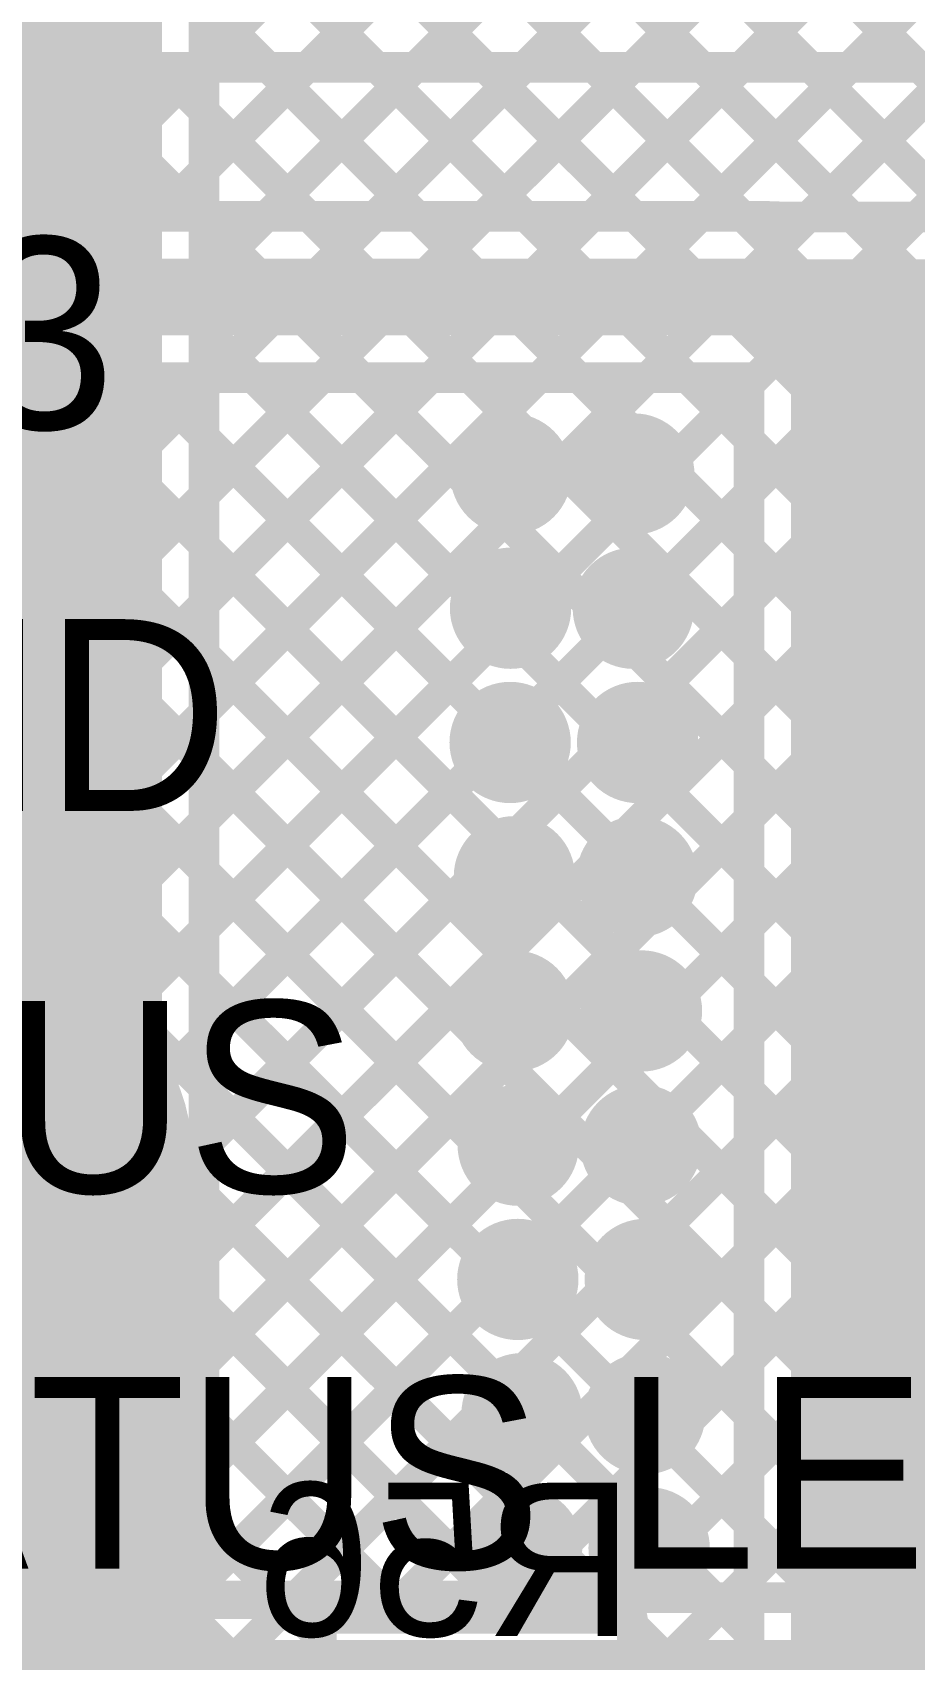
# Model space of a CAD drawing. Header units: millimetres. Extents: x 3.06 to 5.82, y 1.29 to 3.84.
# Drawn here: x 4.6853 to 4.9152, y 2.0789 to 2.5031 of the extents above; entities that cross this region are included whole.
import ezdxf

# ---------------------------------------------------------------- set-up
doc = ezdxf.new("R2010")
doc.units = ezdxf.units.MM
doc.header["$MEASUREMENT"] = 0
for name, color, linetype in [('BottomLayer', 5, 'Continuous'), ('BottomOverlay', 54, 'Continuous'), ('BottomSolder', 6, 'Continuous'), ('MultiLayer', 9, 'Continuous'), ('TopLayer', 1, 'Continuous'), ('TopOverlay', 2, 'Continuous'), ('TopPaste', 8, 'Continuous'), ('TopSolder', 216, 'Continuous'), ('ViaHoleLayer', 16, 'Continuous')]:
    doc.layers.add(name, color=color, linetype=linetype)

# ---------------------------------------------------------------- blocks, each defined once
blk = doc.blocks.new('1655_9')
at = {"layer": 'TopLayer'}
for points in [[(-0.06693, 0.04331), (-0.06693, 0.08268), (-0.12598, 0.04331), (-0.12598, 0.08268)], [(0.12598, 0.04331), (0.12598, 0.08268), (0.06693, 0.04331), (0.06693, 0.08268)], [(-0.06693, -0.08268), (-0.06693, -0.04331), (-0.12598, -0.08268), (-0.12598, -0.04331)], [(0.12598, -0.08268), (0.12598, -0.04331), (0.06693, -0.08268), (0.06693, -0.04331)]]:
    blk.add_solid(points, dxfattribs=at)
at = {"layer": 'TopOverlay'}
for points, const_width in [([(-0.11764, 0.1, 1), (-0.13036, 0.1, 1)], 0.01), ([(-0.13286, 0.1, 1), (-0.12786, 0.1, 1)], 0.005), ([(-0.12014, 0.1, 1), (-0.11514, 0.1, 1)], 0.005), ([(-0.10093, 0.09843, 1), (-0.09593, 0.09843, 1)], 0.005), ([(0.09593, 0.09843, 1), (0.10093, 0.09843, 1)], 0.005), ([(-0.10093, 0.03096, 1), (-0.09593, 0.03096, 1)], 0.005), ([(0.09593, 0.03096, 1), (0.10093, 0.03096, 1)], 0.005), ([(-0.10093, -0.03096, 1), (-0.09593, -0.03096, 1)], 0.005), ([(0.09593, -0.03096, 1), (0.10093, -0.03096, 1)], 0.005), ([(-0.10093, -0.09843, 1), (-0.09593, -0.09843, 1)], 0.005), ([(0.09593, -0.09843, 1), (0.10093, -0.09843, 1)], 0.005)]:
    blk.add_lwpolyline(points, format="xyb", close=True, dxfattribs=dict(at, const_width=const_width))
at = {"layer": 'TopOverlay', "const_width": 0.01}
for points in [[(-0.09843, 0.09843), (0.09843, 0.09843)], [(-0.09843, -0.03096), (-0.09843, 0.03096)], [(0.09843, -0.03096), (0.09843, 0.03096)], [(-0.09843, -0.09843), (0.09843, -0.09843)]]:
    blk.add_lwpolyline(points, dxfattribs=at)
at = {"layer": 'TopPaste'}
for points in [[(-0.06693, 0.04331), (-0.06693, 0.08268), (-0.12598, 0.04331), (-0.12598, 0.08268)], [(0.12598, 0.04331), (0.12598, 0.08268), (0.06693, 0.04331), (0.06693, 0.08268)], [(-0.06693, -0.08268), (-0.06693, -0.04331), (-0.12598, -0.08268), (-0.12598, -0.04331)], [(0.12598, -0.08268), (0.12598, -0.04331), (0.06693, -0.08268), (0.06693, -0.04331)]]:
    blk.add_solid(points, dxfattribs=at)
at = {"layer": 'TopSolder'}
for points in [[(-0.06293, 0.03931), (-0.06293, 0.08668), (-0.12998, 0.03931), (-0.12998, 0.08668)], [(0.12998, 0.03931), (0.12998, 0.08668), (0.06293, 0.03931), (0.06293, 0.08668)], [(-0.06293, -0.08668), (-0.06293, -0.03931), (-0.12998, -0.08668), (-0.12998, -0.03931)], [(0.12998, -0.08668), (0.12998, -0.03931), (0.06293, -0.08668), (0.06293, -0.03931)]]:
    blk.add_solid(points, dxfattribs=at)

msp = doc.modelspace()

# ---------------------------------------------------------------- linework, layer by layer
at = {"layer": 'BottomLayer', "const_width": 0.008}
for points in [[(4.73, 2.095), (4.73, 3.43274)], [(4.73, 2.35412), (5.23788, 2.862)], [(4.73, 2.32584), (5.26616, 2.862)], [(4.73, 2.3824), (5.2096, 2.862)], [(4.73, 2.29755), (5.29445, 2.862)], [(4.73, 2.49554), (5.09646, 2.862)], [(4.73, 2.46726), (5.12474, 2.862)], [(4.73, 2.41069), (5.18131, 2.862)], [(4.73, 2.43897), (5.15303, 2.862)], [(4.73, 2.68048), (5.40848, 2.002)], [(4.73, 2.65219), (5.38019, 2.002)], [(4.73, 2.62391), (5.35191, 2.002)], [(4.73, 2.59563), (5.25763, 2.068)], [(4.73, 2.26927), (5.054, 2.59327)], [(4.73, 2.56734), (5.22934, 2.068)], [(4.73, 2.24098), (5.0523, 2.56329)], [(4.73, 2.2127), (5.06061, 2.5433)], [(4.73, 2.18441), (5.08751, 2.54193)], [(4.73, 2.53906), (5.212, 2.05706)], [(4.73, 2.15613), (5.08633, 2.51246)], [(4.73, 2.51077), (5.19323, 2.04754)], [(4.73, 2.12785), (5.09679, 2.49463)], [(4.73, 2.09956), (5.11744, 2.487)], [(4.75372, 2.095), (5.14572, 2.487)], [(4.78201, 2.095), (5.17401, 2.487)], [(4.89514, 2.095), (5.28714, 2.487)], [(4.73, 2.48249), (5.17906, 2.03343)], [(4.73, 2.4542), (5.17309, 2.01111)], [(4.81029, 2.095), (5.16921, 2.45392)], [(4.83858, 2.095), (5.18175, 2.43818)], [(4.86686, 2.095), (5.20658, 2.43472)], [(4.73, 2.42592), (5.1726, 1.98332)], [(4.73, 2.39764), (5.17515, 1.95248)], [(4.73, 2.36935), (5.213, 1.88635)], [(4.73, 2.34107), (5.18654, 1.88453)], [(4.73, 2.31279), (5.17248, 1.8703)], [(4.73, 2.2845), (4.9195, 2.095)], [(4.73, 2.25622), (4.89122, 2.095)], [(4.73, 2.22793), (4.86293, 2.095)], [(4.73, 2.19965), (4.83465, 2.095)], [(4.73, 2.17136), (4.80636, 2.095)], [(4.73, 2.14308), (4.77808, 2.095)], [(4.73, 2.1148), (4.7498, 2.095)], [(4.73, 2.095), (4.933, 2.095)]]:
    msp.add_lwpolyline(points, dxfattribs=at)
at = {"layer": 'BottomLayer'}
for points, const_width in [([(4.728, 2.49554, 1), (4.732, 2.49554, 1)], 0.004), ([(4.728, 2.48249, 1), (4.732, 2.48249, 1)], 0.004), ([(4.728, 2.46726, 1), (4.732, 2.46726, 1)], 0.004), ([(4.728, 2.4542, 1), (4.732, 2.4542, 1)], 0.004), ([(4.728, 2.43897, 1), (4.732, 2.43897, 1)], 0.004), ([(4.728, 2.42592, 1), (4.732, 2.42592, 1)], 0.004), ([(4.728, 2.41069, 1), (4.732, 2.41069, 1)], 0.004), ([(4.728, 2.39764, 1), (4.732, 2.39764, 1)], 0.004), ([(4.80409, 2.388, 1), (4.81591, 2.388, 1)], 0.01181), ([(4.83609, 2.388, 1), (4.84791, 2.388, 1)], 0.01181), ([(4.728, 2.3824, 1), (4.732, 2.3824, 1)], 0.004), ([(4.728, 2.36935, 1), (4.732, 2.36935, 1)], 0.004), ([(4.80398, 2.353, 1), (4.81579, 2.353, 1)], 0.01181), ([(4.83598, 2.353, 1), (4.84779, 2.353, 1)], 0.01181), ([(4.728, 2.35412, 1), (4.732, 2.35412, 1)], 0.004), ([(4.728, 2.34107, 1), (4.732, 2.34107, 1)], 0.004), ([(4.728, 2.32584, 1), (4.732, 2.32584, 1)], 0.004), ([(4.80387, 2.318, 1), (4.81568, 2.318, 1)], 0.01181), ([(4.83709, 2.318, 1), (4.84891, 2.318, 1)], 0.01181), ([(4.728, 2.31279, 1), (4.732, 2.31279, 1)], 0.004), ([(4.728, 2.29755, 1), (4.732, 2.29755, 1)], 0.004), ([(4.80498, 2.283, 1), (4.81679, 2.283, 1)], 0.01181), ([(4.83698, 2.283, 1), (4.84879, 2.283, 1)], 0.01181), ([(4.728, 2.2845, 1), (4.732, 2.2845, 1)], 0.004), ([(4.728, 2.26927, 1), (4.732, 2.26927, 1)], 0.004), ([(4.728, 2.25622, 1), (4.732, 2.25622, 1)], 0.004), ([(4.80487, 2.248, 1), (4.81668, 2.248, 1)], 0.01181), ([(4.83809, 2.248, 1), (4.84991, 2.248, 1)], 0.01181), ([(4.728, 2.24098, 1), (4.732, 2.24098, 1)], 0.004), ([(4.728, 2.22793, 1), (4.732, 2.22793, 1)], 0.004), ([(4.80598, 2.213, 1), (4.81779, 2.213, 1)], 0.01181), ([(4.83798, 2.213, 1), (4.84979, 2.213, 1)], 0.01181), ([(4.728, 2.2127, 1), (4.732, 2.2127, 1)], 0.004), ([(4.728, 2.19965, 1), (4.732, 2.19965, 1)], 0.004), ([(4.80587, 2.178, 1), (4.81768, 2.178, 1)], 0.01181), ([(4.83909, 2.178, 1), (4.85091, 2.178, 1)], 0.01181), ([(4.728, 2.18441, 1), (4.732, 2.18441, 1)], 0.004), ([(4.728, 2.17136, 1), (4.732, 2.17136, 1)], 0.004), ([(4.728, 2.15613, 1), (4.732, 2.15613, 1)], 0.004), ([(4.80698, 2.143, 1), (4.81879, 2.143, 1)], 0.01181), ([(4.83898, 2.143, 1), (4.85079, 2.143, 1)], 0.01181), ([(4.728, 2.14308, 1), (4.732, 2.14308, 1)], 0.004), ([(4.728, 2.12785, 1), (4.732, 2.12785, 1)], 0.004), ([(4.728, 2.1148, 1), (4.732, 2.1148, 1)], 0.004), ([(4.80687, 2.108, 1), (4.81868, 2.108, 1)], 0.01181), ([(4.84009, 2.108, 1), (4.85191, 2.108, 1)], 0.01181), ([(4.728, 2.09956, 1), (4.732, 2.09956, 1)], 0.004), ([(4.728, 2.095, 1), (4.732, 2.095, 1)], 0.004), ([(4.728, 2.095, 1), (4.732, 2.095, 1)], 0.004), ([(4.7478, 2.095, 1), (4.7518, 2.095, 1)], 0.004), ([(4.75172, 2.095, 1), (4.75572, 2.095, 1)], 0.004), ([(4.77608, 2.095, 1), (4.78008, 2.095, 1)], 0.004), ([(4.78001, 2.095, 1), (4.78401, 2.095, 1)], 0.004), ([(4.80436, 2.095, 1), (4.80836, 2.095, 1)], 0.004), ([(4.80829, 2.095, 1), (4.81229, 2.095, 1)], 0.004), ([(4.83265, 2.095, 1), (4.83665, 2.095, 1)], 0.004), ([(4.83658, 2.095, 1), (4.84058, 2.095, 1)], 0.004), ([(4.86093, 2.095, 1), (4.86493, 2.095, 1)], 0.004), ([(4.86486, 2.095, 1), (4.86886, 2.095, 1)], 0.004), ([(4.88922, 2.095, 1), (4.89322, 2.095, 1)], 0.004), ([(4.89314, 2.095, 1), (4.89714, 2.095, 1)], 0.004)]:
    msp.add_lwpolyline(points, format="xyb", close=True, dxfattribs=dict(at, const_width=const_width))
for points in [[(4.681, 2.036), (4.719, 2.036), (4.681, 3.474), (4.719, 3.474)], [(4.682, 2.036), (4.922, 2.036), (4.682, 2.084), (4.922, 2.084)]]:
    msp.add_solid(points, dxfattribs=at)
at = {"layer": 'BottomSolder', "const_width": 0.01581}
for points in [[(4.80209, 2.388, 1), (4.81791, 2.388, 1)], [(4.83409, 2.388, 1), (4.84991, 2.388, 1)], [(4.80198, 2.353, 1), (4.81779, 2.353, 1)], [(4.83398, 2.353, 1), (4.84979, 2.353, 1)], [(4.80187, 2.318, 1), (4.81768, 2.318, 1)], [(4.83509, 2.318, 1), (4.85091, 2.318, 1)], [(4.80298, 2.283, 1), (4.81879, 2.283, 1)], [(4.83498, 2.283, 1), (4.85079, 2.283, 1)], [(4.80287, 2.248, 1), (4.81868, 2.248, 1)], [(4.83609, 2.248, 1), (4.85191, 2.248, 1)], [(4.80398, 2.213, 1), (4.81979, 2.213, 1)], [(4.83598, 2.213, 1), (4.85179, 2.213, 1)], [(4.80387, 2.178, 1), (4.81968, 2.178, 1)], [(4.83709, 2.178, 1), (4.85291, 2.178, 1)], [(4.80498, 2.143, 1), (4.82079, 2.143, 1)], [(4.83698, 2.143, 1), (4.85279, 2.143, 1)], [(4.80487, 2.108, 1), (4.82068, 2.108, 1)], [(4.83809, 2.108, 1), (4.85391, 2.108, 1)]]:
    msp.add_lwpolyline(points, format="xyb", close=True, dxfattribs=at)
at = {"layer": 'MultiLayer', "const_width": 0.01181}
for points in [[(4.80409, 2.388, 1), (4.81591, 2.388, 1)], [(4.83609, 2.388, 1), (4.84791, 2.388, 1)], [(4.80398, 2.353, 1), (4.81579, 2.353, 1)], [(4.83598, 2.353, 1), (4.84779, 2.353, 1)], [(4.80387, 2.318, 1), (4.81568, 2.318, 1)], [(4.83709, 2.318, 1), (4.84891, 2.318, 1)], [(4.80498, 2.283, 1), (4.81679, 2.283, 1)], [(4.83698, 2.283, 1), (4.84879, 2.283, 1)], [(4.80487, 2.248, 1), (4.81668, 2.248, 1)], [(4.83809, 2.248, 1), (4.84991, 2.248, 1)], [(4.80598, 2.213, 1), (4.81779, 2.213, 1)], [(4.83798, 2.213, 1), (4.84979, 2.213, 1)], [(4.80587, 2.178, 1), (4.81768, 2.178, 1)], [(4.83909, 2.178, 1), (4.85091, 2.178, 1)], [(4.80698, 2.143, 1), (4.81879, 2.143, 1)], [(4.83898, 2.143, 1), (4.85079, 2.143, 1)], [(4.80687, 2.108, 1), (4.81868, 2.108, 1)], [(4.84009, 2.108, 1), (4.85191, 2.108, 1)]]:
    msp.add_lwpolyline(points, format="xyb", close=True, dxfattribs=at)
at = {"layer": 'TopLayer'}
for points, const_width in [([(4.57679, 2.494), (5.10009, 2.494)], 0.008), ([(4.66132, 2.45514), (4.70017, 2.494)], 0.008), ([(4.66192, 2.494), (4.70078, 2.45514)], 0.008), ([(4.6896, 2.45514), (4.72846, 2.494)], 0.008), ([(4.6902, 2.494), (4.72906, 2.45514)], 0.008), ([(4.71788, 2.45514), (4.75674, 2.494)], 0.008), ([(4.71849, 2.494), (4.75735, 2.45514)], 0.008), ([(4.74617, 2.45514), (4.78503, 2.494)], 0.008), ([(4.74677, 2.494), (4.78563, 2.45514)], 0.008), ([(4.77445, 2.45514), (4.81331, 2.494)], 0.008), ([(4.77506, 2.494), (4.81391, 2.45514)], 0.008), ([(4.80274, 2.45514), (4.8416, 2.494)], 0.008), ([(4.80334, 2.494), (4.8422, 2.45514)], 0.008), ([(4.83102, 2.45514), (4.86988, 2.494)], 0.008), ([(4.83163, 2.494), (4.87048, 2.45514)], 0.008), ([(4.85931, 2.45514), (4.89816, 2.494)], 0.008), ([(4.85991, 2.494), (4.89891, 2.455)], 0.008), ([(4.88745, 2.455), (4.92645, 2.494)], 0.008), ([(4.88819, 2.494), (4.9272, 2.455)], 0.008), ([(4.91573, 2.455), (4.95473, 2.494)], 0.008), ([(4.91648, 2.494), (4.99048, 2.42)], 0.008), ([(4.5955, 2.45514), (4.87686, 2.45514)], 0.008), ([(4.88052, 2.455), (4.933, 2.455)], 0.008), ([(4.555, 2.43414), (4.87686, 2.43414)], 0.02), ([(4.903, 2.366), (4.903, 2.408)], 0.02), ([(4.56703, 2.276), (4.70417, 2.41314)], 0.008), ([(4.58541, 2.26609), (4.73245, 2.41314)], 0.008), ([(4.5955, 2.41314), (4.872, 2.41314)], 0.008), ([(4.60136, 2.41314), (4.872, 2.1425)], 0.008), ([(4.6036, 2.256), (4.76074, 2.41314)], 0.008), ([(4.62964, 2.41314), (4.872, 2.17079)], 0.008), ([(4.63188, 2.256), (4.78902, 2.41314)], 0.008), ([(4.65793, 2.41314), (4.872, 2.19907)], 0.008), ([(4.66016, 2.256), (4.81731, 2.41314)], 0.008), ([(4.68621, 2.41314), (4.872, 2.22735)], 0.008), ([(4.68728, 2.25484), (4.84559, 2.41314)], 0.008), ([(4.70624, 2.24551), (4.872, 2.41127)], 0.008), ([(4.7145, 2.41314), (4.872, 2.25564)], 0.008), ([(4.74278, 2.41314), (4.872, 2.28392)], 0.008), ([(4.77106, 2.41314), (4.872, 2.3122)], 0.008), ([(4.79935, 2.41314), (4.872, 2.34049)], 0.008), ([(4.82763, 2.41314), (4.872, 2.36877)], 0.008), ([(4.85592, 2.41314), (4.872, 2.39706)], 0.008), ([(4.872, 1.985), (4.872, 2.41314)], 0.008), ([(4.58429, 2.40193), (4.872, 2.11422)], 0.008), ([(4.56479, 2.39314), (4.872, 2.08593)], 0.008), ([(4.71862, 2.2296), (4.872, 2.38298)], 0.008), ([(4.903, 2.012), (4.903, 2.366)], 0.02), ([(4.723, 2.2057), (4.872, 2.3547)], 0.008), ([(4.723, 2.17741), (4.872, 2.32641)], 0.008), ([(4.723, 2.14913), (4.872, 2.29813)], 0.008), ([(4.723, 2.12085), (4.872, 2.26985)], 0.008), ([(4.555, 2.235), (4.677, 2.235)], 0.02), ([(4.723, 2.09256), (4.872, 2.24156)], 0.008), ([(4.702, 1.96148), (4.702, 2.21)], 0.02), ([(4.723, 2.06428), (4.872, 2.21328)], 0.008), ([(4.723, 1.96148), (4.723, 2.21)], 0.008), ([(4.723, 2.20665), (4.83996, 2.08969)], 0.008), ([(4.77669, 2.08969), (4.872, 2.18499)], 0.008), ([(4.723, 2.17836), (4.81168, 2.08969)], 0.008), ([(4.80498, 2.08969), (4.872, 2.15671)], 0.008), ([(4.723, 2.15008), (4.78339, 2.08969)], 0.008), ([(4.83326, 2.08969), (4.872, 2.12842)], 0.008), ([(4.723, 2.1218), (4.76054, 2.08425)], 0.008), ([(4.8416, 2.06974), (4.872, 2.10014)], 0.008), ([(4.723, 2.09351), (4.76054, 2.05597)], 0.008), ([(4.76054, 2.08969), (4.8416, 2.08969)], 0.008), ([(4.76054, 2.02832), (4.76054, 2.08969)], 0.008), ([(4.8416, 2.02832), (4.8416, 2.08969)], 0.008), ([(4.8416, 2.08805), (4.872, 2.05765)], 0.008)]:
    msp.add_lwpolyline(points, dxfattribs=dict(at, const_width=const_width))
for points, const_width in [([(4.6882, 2.494, 1), (4.6922, 2.494, 1)], 0.004), ([(4.69817, 2.494, 1), (4.70217, 2.494, 1)], 0.004), ([(4.71649, 2.494, 1), (4.72049, 2.494, 1)], 0.004), ([(4.72646, 2.494, 1), (4.73046, 2.494, 1)], 0.004), ([(4.74477, 2.494, 1), (4.74877, 2.494, 1)], 0.004), ([(4.75474, 2.494, 1), (4.75874, 2.494, 1)], 0.004), ([(4.77306, 2.494, 1), (4.77706, 2.494, 1)], 0.004), ([(4.78303, 2.494, 1), (4.78703, 2.494, 1)], 0.004), ([(4.80134, 2.494, 1), (4.80534, 2.494, 1)], 0.004), ([(4.81131, 2.494, 1), (4.81531, 2.494, 1)], 0.004), ([(4.82963, 2.494, 1), (4.83363, 2.494, 1)], 0.004), ([(4.8396, 2.494, 1), (4.8436, 2.494, 1)], 0.004), ([(4.85791, 2.494, 1), (4.86191, 2.494, 1)], 0.004), ([(4.86788, 2.494, 1), (4.87188, 2.494, 1)], 0.004), ([(4.88619, 2.494, 1), (4.8902, 2.494, 1)], 0.004), ([(4.89616, 2.494, 1), (4.90016, 2.494, 1)], 0.004), ([(4.91448, 2.494, 1), (4.91848, 2.494, 1)], 0.004), ([(4.6876, 2.45514, 1), (4.6916, 2.45514, 1)], 0.004), ([(4.69878, 2.45514, 1), (4.70278, 2.45514, 1)], 0.004), ([(4.71589, 2.45514, 1), (4.71988, 2.45514, 1)], 0.004), ([(4.72706, 2.45514, 1), (4.73106, 2.45514, 1)], 0.004), ([(4.74417, 2.45514, 1), (4.74817, 2.45514, 1)], 0.004), ([(4.75535, 2.45514, 1), (4.75935, 2.45514, 1)], 0.004), ([(4.77245, 2.45514, 1), (4.77645, 2.45514, 1)], 0.004), ([(4.78363, 2.45514, 1), (4.78763, 2.45514, 1)], 0.004), ([(4.80074, 2.45514, 1), (4.80474, 2.45514, 1)], 0.004), ([(4.81191, 2.45514, 1), (4.81592, 2.45514, 1)], 0.004), ([(4.82902, 2.45514, 1), (4.83302, 2.45514, 1)], 0.004), ([(4.8402, 2.45514, 1), (4.8442, 2.45514, 1)], 0.004), ([(4.85731, 2.45514, 1), (4.86131, 2.45514, 1)], 0.004), ([(4.86848, 2.45514, 1), (4.87248, 2.45514, 1)], 0.004), ([(4.87486, 2.45514, 1), (4.87886, 2.45514, 1)], 0.004), ([(4.87486, 2.45514, 1), (4.87886, 2.45514, 1)], 0.004), ([(4.87852, 2.455, 1), (4.88252, 2.455, 1)], 0.004), ([(4.87852, 2.455, 1), (4.88252, 2.455, 1)], 0.004), ([(4.88545, 2.455, 1), (4.88945, 2.455, 1)], 0.004), ([(4.89691, 2.455, 1), (4.90091, 2.455, 1)], 0.004), ([(4.91373, 2.455, 1), (4.91773, 2.455, 1)], 0.004), ([(4.87186, 2.43414, 1), (4.88186, 2.43414, 1)], 0.01), ([(4.87186, 2.43414, 1), (4.88186, 2.43414, 1)], 0.01), ([(4.898, 2.408, 1), (4.908, 2.408, 1)], 0.01), ([(4.898, 2.408, 1), (4.908, 2.408, 1)], 0.01), ([(4.68421, 2.41314, 1), (4.68821, 2.41314, 1)], 0.004), ([(4.70217, 2.41314, 1), (4.70617, 2.41314, 1)], 0.004), ([(4.7125, 2.41314, 1), (4.7165, 2.41314, 1)], 0.004), ([(4.73045, 2.41314, 1), (4.73445, 2.41314, 1)], 0.004), ([(4.74078, 2.41314, 1), (4.74478, 2.41314, 1)], 0.004), ([(4.75874, 2.41314, 1), (4.76274, 2.41314, 1)], 0.004), ([(4.76906, 2.41314, 1), (4.77306, 2.41314, 1)], 0.004), ([(4.78702, 2.41314, 1), (4.79102, 2.41314, 1)], 0.004), ([(4.79735, 2.41314, 1), (4.80135, 2.41314, 1)], 0.004), ([(4.81531, 2.41314, 1), (4.81931, 2.41314, 1)], 0.004), ([(4.82563, 2.41314, 1), (4.82963, 2.41314, 1)], 0.004), ([(4.84359, 2.41314, 1), (4.84759, 2.41314, 1)], 0.004), ([(4.85391, 2.41314, 1), (4.85792, 2.41314, 1)], 0.004), ([(4.87, 2.41314, 1), (4.874, 2.41314, 1)], 0.004), ([(4.87, 2.41314, 1), (4.874, 2.41314, 1)], 0.004), ([(4.87, 2.41127, 1), (4.874, 2.41127, 1)], 0.004), ([(4.87, 2.39706, 1), (4.874, 2.39706, 1)], 0.004), ([(4.80409, 2.388, 1), (4.81591, 2.388, 1)], 0.01181), ([(4.83609, 2.388, 1), (4.84791, 2.388, 1)], 0.01181), ([(4.87, 2.38298, 1), (4.874, 2.38298, 1)], 0.004), ([(4.898, 2.366, 1), (4.908, 2.366, 1)], 0.01), ([(4.898, 2.366, 1), (4.908, 2.366, 1)], 0.01), ([(4.898, 2.366, 1), (4.908, 2.366, 1)], 0.01), ([(4.87, 2.36877, 1), (4.874, 2.36877, 1)], 0.004), ([(4.80398, 2.353, 1), (4.81579, 2.353, 1)], 0.01181), ([(4.83598, 2.353, 1), (4.84779, 2.353, 1)], 0.01181), ([(4.87, 2.3547, 1), (4.874, 2.3547, 1)], 0.004), ([(4.87, 2.34049, 1), (4.874, 2.34049, 1)], 0.004), ([(4.80387, 2.318, 1), (4.81568, 2.318, 1)], 0.01181), ([(4.83709, 2.318, 1), (4.84891, 2.318, 1)], 0.01181), ([(4.87, 2.32641, 1), (4.874, 2.32641, 1)], 0.004), ([(4.87, 2.3122, 1), (4.874, 2.3122, 1)], 0.004), ([(4.87, 2.29813, 1), (4.874, 2.29813, 1)], 0.004), ([(4.80498, 2.283, 1), (4.81679, 2.283, 1)], 0.01181), ([(4.83698, 2.283, 1), (4.84879, 2.283, 1)], 0.01181), ([(4.87, 2.28392, 1), (4.874, 2.28392, 1)], 0.004), ([(4.87, 2.26985, 1), (4.874, 2.26985, 1)], 0.004), ([(4.68528, 2.25484, 1), (4.68928, 2.25484, 1)], 0.004), ([(4.80487, 2.248, 1), (4.81668, 2.248, 1)], 0.01181), ([(4.83809, 2.248, 1), (4.84991, 2.248, 1)], 0.01181), ([(4.87, 2.25564, 1), (4.874, 2.25564, 1)], 0.004), ([(4.70424, 2.24551, 1), (4.70824, 2.24551, 1)], 0.004), ([(4.672, 2.235, 1), (4.682, 2.235, 1)], 0.01), ([(4.672, 2.235, 1), (4.682, 2.235, 1)], 0.01), ([(4.87, 2.24156, 1), (4.874, 2.24156, 1)], 0.004), ([(4.71662, 2.2296, 1), (4.72062, 2.2296, 1)], 0.004), ([(4.87, 2.22735, 1), (4.874, 2.22735, 1)], 0.004), ([(4.80598, 2.213, 1), (4.81779, 2.213, 1)], 0.01181), ([(4.83798, 2.213, 1), (4.84979, 2.213, 1)], 0.01181), ([(4.697, 2.21, 1), (4.707, 2.21, 1)], 0.01), ([(4.697, 2.21, 1), (4.707, 2.21, 1)], 0.01), ([(4.87, 2.21328, 1), (4.874, 2.21328, 1)], 0.004), ([(4.721, 2.21, 1), (4.725, 2.21, 1)], 0.004), ([(4.721, 2.21, 1), (4.725, 2.21, 1)], 0.004), ([(4.721, 2.20665, 1), (4.725, 2.20665, 1)], 0.004), ([(4.721, 2.2057, 1), (4.725, 2.2057, 1)], 0.004), ([(4.87, 2.19907, 1), (4.874, 2.19907, 1)], 0.004), ([(4.80587, 2.178, 1), (4.81768, 2.178, 1)], 0.01181), ([(4.83909, 2.178, 1), (4.85091, 2.178, 1)], 0.01181), ([(4.87, 2.18499, 1), (4.874, 2.18499, 1)], 0.004), ([(4.721, 2.17836, 1), (4.725, 2.17836, 1)], 0.004), ([(4.721, 2.17741, 1), (4.725, 2.17741, 1)], 0.004), ([(4.87, 2.17079, 1), (4.874, 2.17079, 1)], 0.004), ([(4.87, 2.15671, 1), (4.874, 2.15671, 1)], 0.004), ([(4.721, 2.15008, 1), (4.725, 2.15008, 1)], 0.004), ([(4.721, 2.14913, 1), (4.725, 2.14913, 1)], 0.004), ([(4.80698, 2.143, 1), (4.81879, 2.143, 1)], 0.01181), ([(4.83898, 2.143, 1), (4.85079, 2.143, 1)], 0.01181), ([(4.87, 2.1425, 1), (4.874, 2.1425, 1)], 0.004), ([(4.87, 2.12842, 1), (4.874, 2.12842, 1)], 0.004), ([(4.721, 2.1218, 1), (4.725, 2.1218, 1)], 0.004), ([(4.721, 2.12085, 1), (4.725, 2.12085, 1)], 0.004), ([(4.80687, 2.108, 1), (4.81868, 2.108, 1)], 0.01181), ([(4.84009, 2.108, 1), (4.85191, 2.108, 1)], 0.01181), ([(4.87, 2.11422, 1), (4.874, 2.11422, 1)], 0.004), ([(4.87, 2.10014, 1), (4.874, 2.10014, 1)], 0.004), ([(4.721, 2.09351, 1), (4.725, 2.09351, 1)], 0.004), ([(4.721, 2.09256, 1), (4.725, 2.09256, 1)], 0.004), ([(4.75854, 2.08969, 1), (4.76254, 2.08969, 1)], 0.004), ([(4.75854, 2.08969, 1), (4.76254, 2.08969, 1)], 0.004), ([(4.77469, 2.08969, 1), (4.77869, 2.08969, 1)], 0.004), ([(4.78139, 2.08969, 1), (4.7854, 2.08969, 1)], 0.004), ([(4.80298, 2.08969, 1), (4.80698, 2.08969, 1)], 0.004), ([(4.80968, 2.08969, 1), (4.81368, 2.08969, 1)], 0.004), ([(4.83126, 2.08969, 1), (4.83526, 2.08969, 1)], 0.004), ([(4.83796, 2.08969, 1), (4.84196, 2.08969, 1)], 0.004), ([(4.8396, 2.08969, 1), (4.8436, 2.08969, 1)], 0.004), ([(4.8396, 2.08969, 1), (4.8436, 2.08969, 1)], 0.004), ([(4.8396, 2.08805, 1), (4.8436, 2.08805, 1)], 0.004), ([(4.75854, 2.08425, 1), (4.76254, 2.08425, 1)], 0.004), ([(4.87, 2.08593, 1), (4.874, 2.08593, 1)], 0.004)]:
    msp.add_lwpolyline(points, format="xyb", close=True, dxfattribs=dict(at, const_width=const_width))
for points, const_width in [([(4.87686, 2.45514, -0.019466), (4.88052, 2.455)], 0.008), ([(4.87686, 2.43414, -0.414214), (4.903, 2.408)], 0.02), ([(4.903, 2.366, -0.414214), (4.936, 2.399)], 0.02), ([(4.677, 2.256, -0.414214), (4.723, 2.21)], 0.008), ([(4.677, 2.235, -0.414214), (4.702, 2.21)], 0.02)]:
    msp.add_lwpolyline(points, format="xyb", dxfattribs=dict(at, const_width=const_width))
msp.add_solid([(4.883, 1.996), (4.922, 1.996), (4.883, 2.444), (4.922, 2.444)], dxfattribs=at)
at = {"layer": 'TopSolder', "const_width": 0.01581}
for points in [[(4.80209, 2.388, 1), (4.81791, 2.388, 1)], [(4.83409, 2.388, 1), (4.84991, 2.388, 1)], [(4.80198, 2.353, 1), (4.81779, 2.353, 1)], [(4.83398, 2.353, 1), (4.84979, 2.353, 1)], [(4.80187, 2.318, 1), (4.81768, 2.318, 1)], [(4.83509, 2.318, 1), (4.85091, 2.318, 1)], [(4.80298, 2.283, 1), (4.81879, 2.283, 1)], [(4.83498, 2.283, 1), (4.85079, 2.283, 1)], [(4.80287, 2.248, 1), (4.81868, 2.248, 1)], [(4.83609, 2.248, 1), (4.85191, 2.248, 1)], [(4.80398, 2.213, 1), (4.81979, 2.213, 1)], [(4.83598, 2.213, 1), (4.85179, 2.213, 1)], [(4.80387, 2.178, 1), (4.81968, 2.178, 1)], [(4.83709, 2.178, 1), (4.85291, 2.178, 1)], [(4.80498, 2.143, 1), (4.82079, 2.143, 1)], [(4.83698, 2.143, 1), (4.85279, 2.143, 1)], [(4.80487, 2.108, 1), (4.82068, 2.108, 1)], [(4.83809, 2.108, 1), (4.85391, 2.108, 1)]]:
    msp.add_lwpolyline(points, format="xyb", close=True, dxfattribs=at)
at = {"layer": 'ViaHoleLayer', "const_width": 0.00787}
for points in [[(4.80606, 2.388, 1), (4.81394, 2.388, 1)], [(4.83806, 2.388, 1), (4.84594, 2.388, 1)], [(4.80595, 2.353, 1), (4.81383, 2.353, 1)], [(4.83795, 2.353, 1), (4.84583, 2.353, 1)], [(4.80584, 2.318, 1), (4.81371, 2.318, 1)], [(4.83906, 2.318, 1), (4.84694, 2.318, 1)], [(4.80695, 2.283, 1), (4.81483, 2.283, 1)], [(4.83895, 2.283, 1), (4.84683, 2.283, 1)], [(4.80684, 2.248, 1), (4.81471, 2.248, 1)], [(4.84006, 2.248, 1), (4.84794, 2.248, 1)], [(4.80795, 2.213, 1), (4.81583, 2.213, 1)], [(4.83995, 2.213, 1), (4.84783, 2.213, 1)], [(4.80784, 2.178, 1), (4.81571, 2.178, 1)], [(4.84106, 2.178, 1), (4.84894, 2.178, 1)], [(4.80895, 2.143, 1), (4.81683, 2.143, 1)], [(4.84095, 2.143, 1), (4.84883, 2.143, 1)], [(4.80884, 2.108, 1), (4.81671, 2.108, 1)], [(4.84206, 2.108, 1), (4.84994, 2.108, 1)]]:
    msp.add_lwpolyline(points, format="xyb", close=True, dxfattribs=at)

# ---------------------------------------------------------------- block references
msp.add_blockref('1655_9', (4.70461, 1.99601))

# ---------------------------------------------------------------- texts
at = {"layer": 'BottomOverlay', "text_generation_flag": 2}
msp.add_text('R56', height=0.04, dxfattribs=at).set_placement((4.842, 2.085))
at = {"layer": 'TopOverlay'}
for s, p in [('3V3', (4.588, 2.39973)), ('GND', (4.588, 2.30016)), ('VBUS', (4.588, 2.20059)), ('STATUS LED', (4.55435, 2.10259))]:
    msp.add_text(s, height=0.05, rotation=360, dxfattribs=at).set_placement(p)

doc.saveas('drawing.dxf')
